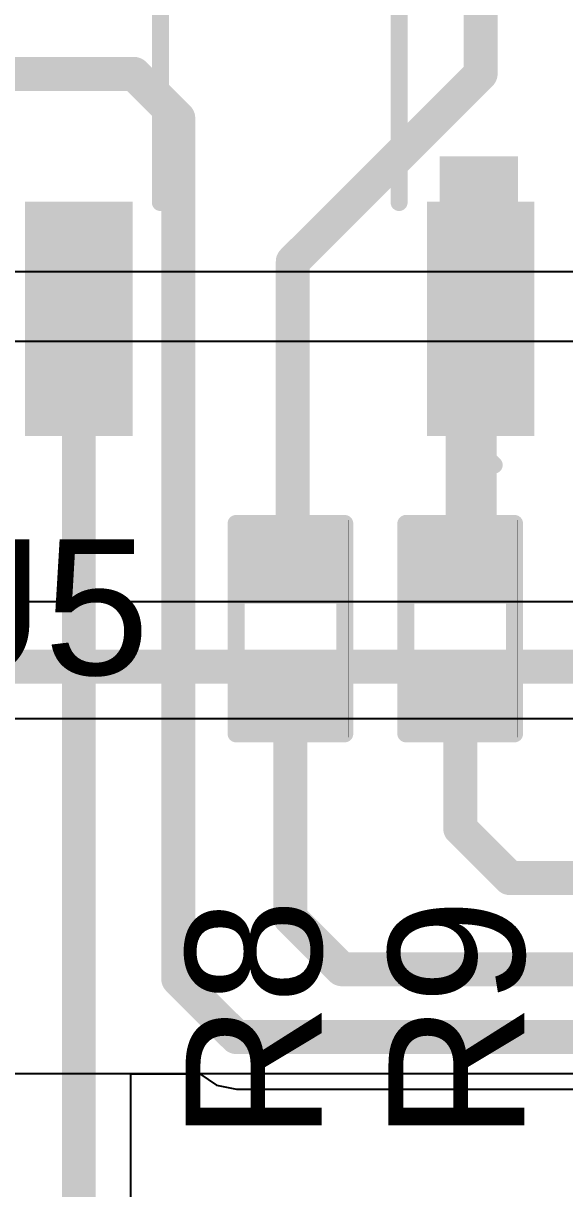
# Model space of a CAD drawing. Header units: inches. Extents: x 0 to 212, y 0 to 208.
# Drawn here: x 2.3652 to 2.5246, y 2.7117 to 3.0551 of the extents above; entities that cross this region are included whole.
import ezdxf

# ---------------------------------------------------------------- set-up
doc = ezdxf.new("R2010")
doc.units = ezdxf.units.IN
doc.header["$MEASUREMENT"] = 0
for name, color, linetype in [('Bottom Layer', 5, 'Continuous'), ('Top Layer', 1, 'Continuous'), ('Top Overlay', 2, 'Continuous'), ('Top Paste', 8, 'Continuous'), ('Top Solder', 216, 'Continuous')]:
    doc.layers.add(name, color=color, linetype=linetype)
doc.styles.add('Arial', font='', dxfattribs={"height": 0.2})
doc.styles.get('Arial').set_extended_font_data('Arial')

# ---------------------------------------------------------------- blocks, each defined once
blk = doc.blocks.new('SOIC_8_0_154___3_90___W______12')
at = {"layer": 'Top Layer'}
for points in [[(-0.13681, 0.06319), (-0.13681, 0.08681), (-0.07579, 0.08681), (-0.07579, 0.06319)], [(0.07579, 0.06319), (0.07579, 0.08681), (0.13681, 0.08681), (0.13681, 0.06319)], [(-0.13681, 0.01319), (-0.13681, 0.03681), (-0.07579, 0.03681), (-0.07579, 0.01319)], [(0.07579, 0.01319), (0.07579, 0.03681), (0.13681, 0.03681), (0.13681, 0.01319)], [(-0.13681, -0.03681), (-0.13681, -0.01319), (-0.07579, -0.01319), (-0.07579, -0.03681)], [(0.07579, -0.03681), (0.07579, -0.01319), (0.13681, -0.01319), (0.13681, -0.03681)], [(-0.13681, -0.08681), (-0.13681, -0.06319), (-0.07579, -0.06319), (-0.07579, -0.08681)], [(0.07579, -0.08681), (0.07579, -0.06319), (0.13681, -0.06319), (0.13681, -0.08681)]]:
    blk.add_hatch(color=1, dxfattribs=at).paths.add_polyline_path(points)
at = {"layer": 'Top Overlay'}
blk.add_hatch(color=2, dxfattribs=at).paths.add_polyline_path([(-0.07235, 0.06398), (-0.05835, 0.06398), (-0.05835, 0.08698), (-0.07235, 0.08698)])
at = {"layer": 'Top Paste'}
for points in [[(-0.13681, 0.06319), (-0.13681, 0.08681), (-0.07579, 0.08681), (-0.07579, 0.06319)], [(0.07579, 0.06319), (0.07579, 0.08681), (0.13681, 0.08681), (0.13681, 0.06319)], [(-0.13681, 0.01319), (-0.13681, 0.03681), (-0.07579, 0.03681), (-0.07579, 0.01319)], [(0.07579, 0.01319), (0.07579, 0.03681), (0.13681, 0.03681), (0.13681, 0.01319)], [(-0.13681, -0.03681), (-0.13681, -0.01319), (-0.07579, -0.01319), (-0.07579, -0.03681)], [(0.07579, -0.03681), (0.07579, -0.01319), (0.13681, -0.01319), (0.13681, -0.03681)], [(-0.13681, -0.08681), (-0.13681, -0.06319), (-0.07579, -0.06319), (-0.07579, -0.08681)], [(0.07579, -0.08681), (0.07579, -0.06319), (0.13681, -0.06319), (0.13681, -0.08681)]]:
    blk.add_hatch(color=8, dxfattribs=at).paths.add_polyline_path(points)
at = {"layer": 'Top Solder'}
for points in [[(-0.14081, 0.05919), (-0.14081, 0.09081), (-0.07179, 0.09081), (-0.07179, 0.05919)], [(0.07179, 0.05919), (0.07179, 0.09081), (0.14081, 0.09081), (0.14081, 0.05919)], [(-0.14081, 0.00919), (-0.14081, 0.04081), (-0.07179, 0.04081), (-0.07179, 0.00919)], [(0.07179, 0.00919), (0.07179, 0.04081), (0.14081, 0.04081), (0.14081, 0.00919)], [(-0.14081, -0.04081), (-0.14081, -0.00919), (-0.07179, -0.00919), (-0.07179, -0.04081)], [(0.07179, -0.04081), (0.07179, -0.00919), (0.14081, -0.00919), (0.14081, -0.04081)], [(-0.14081, -0.09081), (-0.14081, -0.05919), (-0.07179, -0.05919), (-0.07179, -0.09081)], [(0.07179, -0.09081), (0.07179, -0.05919), (0.14081, -0.05919), (0.14081, -0.09081)]]:
    blk.add_hatch(color=216, dxfattribs=at).paths.add_polyline_path(points)
at = {"layer": 'Top Overlay'}
for points in [[(-0.072, 0.099, 0.005, 0.005, 0), (0.071, 0.099, 0.005, 0.005, 0)], [(-0.14937, 0.081, 0.005, 0.005, 0), (-0.14937, 0.071, 0.005, 0.005, 0)], [(-0.14937, 0.081, 0.005, 0.005, 0), (-0.14437, 0.076, 0.005, 0.005, 0)], [(-0.14437, 0.076, 0.005, 0.005, 0), (-0.14937, 0.071, 0.005, 0.005, 0)], [(-0.072, -0.099, 0.005, 0.005, 0), (0.071, -0.099, 0.005, 0.005, 0)]]:
    blk.add_lwpolyline(points, format="xyseb", dxfattribs=at)
for points in [[(-0.07325, 0.099, 0.0025, 0.0025, 1), (-0.07075, 0.099, 0.0025, 0.0025, 1)], [(0.06975, 0.099, 0.0025, 0.0025, 1), (0.07225, 0.099, 0.0025, 0.0025, 1)], [(-0.15062, 0.081, 0.0025, 0.0025, 1), (-0.14812, 0.081, 0.0025, 0.0025, 1)], [(-0.15062, 0.081, 0.0025, 0.0025, 1), (-0.14812, 0.081, 0.0025, 0.0025, 1)], [(-0.14562, 0.076, 0.0025, 0.0025, 1), (-0.14312, 0.076, 0.0025, 0.0025, 1)], [(-0.14562, 0.076, 0.0025, 0.0025, 1), (-0.14312, 0.076, 0.0025, 0.0025, 1)], [(-0.15062, 0.071, 0.0025, 0.0025, 1), (-0.14812, 0.071, 0.0025, 0.0025, 1)], [(-0.15062, 0.071, 0.0025, 0.0025, 1), (-0.14812, 0.071, 0.0025, 0.0025, 1)], [(-0.07325, -0.099, 0.0025, 0.0025, 1), (-0.07075, -0.099, 0.0025, 0.0025, 1)], [(0.06975, -0.099, 0.0025, 0.0025, 1), (0.07225, -0.099, 0.0025, 0.0025, 1)]]:
    blk.add_lwpolyline(points, format="xyseb", close=True, dxfattribs=at)
blk = doc.blocks.new('SOIC_8_0_154___3_90___W______13')
at = {"layer": 'Top Layer'}
for points in [[(-0.13681, 0.06319), (-0.13681, 0.08681), (-0.07579, 0.08681), (-0.07579, 0.06319)], [(0.07579, 0.06319), (0.07579, 0.08681), (0.13681, 0.08681), (0.13681, 0.06319)], [(-0.13681, 0.01319), (-0.13681, 0.03681), (-0.07579, 0.03681), (-0.07579, 0.01319)], [(0.07579, 0.01319), (0.07579, 0.03681), (0.13681, 0.03681), (0.13681, 0.01319)], [(-0.13681, -0.03681), (-0.13681, -0.01319), (-0.07579, -0.01319), (-0.07579, -0.03681)], [(0.07579, -0.03681), (0.07579, -0.01319), (0.13681, -0.01319), (0.13681, -0.03681)], [(-0.13681, -0.08681), (-0.13681, -0.06319), (-0.07579, -0.06319), (-0.07579, -0.08681)], [(0.07579, -0.08681), (0.07579, -0.06319), (0.13681, -0.06319), (0.13681, -0.08681)]]:
    blk.add_hatch(color=1, dxfattribs=at).paths.add_polyline_path(points)
at = {"layer": 'Top Overlay'}
blk.add_hatch(color=2, dxfattribs=at).paths.add_polyline_path([(-0.07239, 0.06403), (-0.05839, 0.06403), (-0.05839, 0.08703), (-0.07239, 0.08703)])
at = {"layer": 'Top Paste'}
for points in [[(-0.13681, 0.06319), (-0.13681, 0.08681), (-0.07579, 0.08681), (-0.07579, 0.06319)], [(0.07579, 0.06319), (0.07579, 0.08681), (0.13681, 0.08681), (0.13681, 0.06319)], [(-0.13681, 0.01319), (-0.13681, 0.03681), (-0.07579, 0.03681), (-0.07579, 0.01319)], [(0.07579, 0.01319), (0.07579, 0.03681), (0.13681, 0.03681), (0.13681, 0.01319)], [(-0.13681, -0.03681), (-0.13681, -0.01319), (-0.07579, -0.01319), (-0.07579, -0.03681)], [(0.07579, -0.03681), (0.07579, -0.01319), (0.13681, -0.01319), (0.13681, -0.03681)], [(-0.13681, -0.08681), (-0.13681, -0.06319), (-0.07579, -0.06319), (-0.07579, -0.08681)], [(0.07579, -0.08681), (0.07579, -0.06319), (0.13681, -0.06319), (0.13681, -0.08681)]]:
    blk.add_hatch(color=8, dxfattribs=at).paths.add_polyline_path(points)
at = {"layer": 'Top Solder'}
for points in [[(-0.14081, 0.05919), (-0.14081, 0.09081), (-0.07179, 0.09081), (-0.07179, 0.05919)], [(0.07179, 0.05919), (0.07179, 0.09081), (0.14081, 0.09081), (0.14081, 0.05919)], [(-0.14081, 0.00919), (-0.14081, 0.04081), (-0.07179, 0.04081), (-0.07179, 0.00919)], [(0.07179, 0.00919), (0.07179, 0.04081), (0.14081, 0.04081), (0.14081, 0.00919)], [(-0.14081, -0.04081), (-0.14081, -0.00919), (-0.07179, -0.00919), (-0.07179, -0.04081)], [(0.07179, -0.04081), (0.07179, -0.00919), (0.14081, -0.00919), (0.14081, -0.04081)], [(-0.14081, -0.09081), (-0.14081, -0.05919), (-0.07179, -0.05919), (-0.07179, -0.09081)], [(0.07179, -0.09081), (0.07179, -0.05919), (0.14081, -0.05919), (0.14081, -0.09081)]]:
    blk.add_hatch(color=216, dxfattribs=at).paths.add_polyline_path(points)
at = {"layer": 'Top Overlay'}
for points in [[(0.071, 0.099, 0.005, 0.005, 0), (-0.072, 0.099, 0.005, 0.005, 0)], [(-0.14937, 0.081, 0.005, 0.005, 0), (-0.14937, 0.071, 0.005, 0.005, 0)], [(-0.14937, 0.081, 0.005, 0.005, 0), (-0.14437, 0.076, 0.005, 0.005, 0)], [(-0.14437, 0.076, 0.005, 0.005, 0), (-0.14937, 0.071, 0.005, 0.005, 0)], [(-0.072, -0.099, 0.005, 0.005, 0), (0.071, -0.099, 0.005, 0.005, 0)]]:
    blk.add_lwpolyline(points, format="xyseb", dxfattribs=at)
for points in [[(-0.07325, 0.099, 0.0025, 0.0025, 1), (-0.07075, 0.099, 0.0025, 0.0025, 1)], [(0.06975, 0.099, 0.0025, 0.0025, 1), (0.07225, 0.099, 0.0025, 0.0025, 1)], [(-0.15062, 0.081, 0.0025, 0.0025, 1), (-0.14812, 0.081, 0.0025, 0.0025, 1)], [(-0.15062, 0.081, 0.0025, 0.0025, 1), (-0.14812, 0.081, 0.0025, 0.0025, 1)], [(-0.14562, 0.076, 0.0025, 0.0025, 1), (-0.14312, 0.076, 0.0025, 0.0025, 1)], [(-0.14562, 0.076, 0.0025, 0.0025, 1), (-0.14312, 0.076, 0.0025, 0.0025, 1)], [(-0.15062, 0.071, 0.0025, 0.0025, 1), (-0.14812, 0.071, 0.0025, 0.0025, 1)], [(-0.15062, 0.071, 0.0025, 0.0025, 1), (-0.14812, 0.071, 0.0025, 0.0025, 1)], [(-0.07325, -0.099, 0.0025, 0.0025, 1), (-0.07075, -0.099, 0.0025, 0.0025, 1)], [(0.06975, -0.099, 0.0025, 0.0025, 1), (0.07225, -0.099, 0.0025, 0.0025, 1)]]:
    blk.add_lwpolyline(points, format="xyseb", close=True, dxfattribs=at)
blk = doc.blocks.new('R___0402_72')
at = {"layer": 'Top Layer'}
for points in [[(-0.0275, -0.0125), (-0.0275, 0.0125), (-0.0095, 0.0125), (-0.0095, -0.0125)], [(0.0095, -0.0125), (0.0095, 0.0125), (0.0275, 0.0125), (0.0275, -0.0125)]]:
    blk.add_hatch(color=1, dxfattribs=at).paths.add_polyline_path(points)
at = {"layer": 'Top Paste'}
for points in [[(-0.0275, -0.0125), (-0.0275, 0.0125), (-0.0095, 0.0125), (-0.0095, -0.0125)], [(0.0095, -0.0125), (0.0095, 0.0125), (0.0275, 0.0125), (0.0275, -0.0125)]]:
    blk.add_hatch(color=8, dxfattribs=at).paths.add_polyline_path(points)
at = {"layer": 'Top Solder'}
for points in [[(-0.02967, -0.01467), (-0.02967, 0.01467), (-0.00733, 0.01467), (-0.00733, -0.01467)], [(0.00733, -0.01467), (0.00733, 0.01467), (0.02967, 0.01467), (0.02967, -0.01467)]]:
    blk.add_hatch(color=216, dxfattribs=at).paths.add_polyline_path(points)
at = {"layer": 'Top Overlay'}
for points in [[(-0.031, 0.016, 0.005, 0.005, 0), (-0.031, -0.016, 0.005, 0.005, 0)], [(0.031, 0.016, 0.005, 0.005, 0), (-0.031, 0.016, 0.005, 0.005, 0)], [(0.031, 0.016, 0.005, 0.005, 0), (0.031, -0.016, 0.005, 0.005, 0)], [(-0.031, -0.016, 0.005, 0.005, 0), (0.031, -0.016, 0.005, 0.005, 0)], [(-0.032, -0.017, 0.000127, 0.000127, 0), (0.032, -0.017, 0.000127, 0.000127, 0)]]:
    blk.add_lwpolyline(points, format="xyseb", dxfattribs=at)
for points in [[(-0.03225, 0.016, 0.0025, 0.0025, 1), (-0.02975, 0.016, 0.0025, 0.0025, 1)], [(-0.03225, 0.016, 0.0025, 0.0025, 1), (-0.02975, 0.016, 0.0025, 0.0025, 1)], [(0.02975, 0.016, 0.0025, 0.0025, 1), (0.03225, 0.016, 0.0025, 0.0025, 1)], [(0.02975, 0.016, 0.0025, 0.0025, 1), (0.03225, 0.016, 0.0025, 0.0025, 1)], [(-0.03225, -0.016, 0.0025, 0.0025, 1), (-0.02975, -0.016, 0.0025, 0.0025, 1)], [(-0.03225, -0.016, 0.0025, 0.0025, 1), (-0.02975, -0.016, 0.0025, 0.0025, 1)], [(0.02975, -0.016, 0.0025, 0.0025, 1), (0.03225, -0.016, 0.0025, 0.0025, 1)], [(0.02975, -0.016, 0.0025, 0.0025, 1), (0.03225, -0.016, 0.0025, 0.0025, 1)], [(-0.03203, -0.017, 0.0000635, 0.0000635, 1), (-0.03197, -0.017, 0.0000635, 0.0000635, 1)], [(0.03197, -0.017, 0.0000635, 0.0000635, 1), (0.03203, -0.017, 0.0000635, 0.0000635, 1)]]:
    blk.add_lwpolyline(points, format="xyseb", close=True, dxfattribs=at)
blk = doc.blocks.new('R___0402_73')
at = {"layer": 'Top Layer'}
for points in [[(-0.0275, -0.0125), (-0.0275, 0.0125), (-0.0095, 0.0125), (-0.0095, -0.0125)], [(0.0095, -0.0125), (0.0095, 0.0125), (0.0275, 0.0125), (0.0275, -0.0125)]]:
    blk.add_hatch(color=1, dxfattribs=at).paths.add_polyline_path(points)
at = {"layer": 'Top Paste'}
for points in [[(-0.0275, -0.0125), (-0.0275, 0.0125), (-0.0095, 0.0125), (-0.0095, -0.0125)], [(0.0095, -0.0125), (0.0095, 0.0125), (0.0275, 0.0125), (0.0275, -0.0125)]]:
    blk.add_hatch(color=8, dxfattribs=at).paths.add_polyline_path(points)
at = {"layer": 'Top Solder'}
for points in [[(-0.02967, -0.01467), (-0.02967, 0.01467), (-0.00733, 0.01467), (-0.00733, -0.01467)], [(0.00733, -0.01467), (0.00733, 0.01467), (0.02967, 0.01467), (0.02967, -0.01467)]]:
    blk.add_hatch(color=216, dxfattribs=at).paths.add_polyline_path(points)
at = {"layer": 'Top Overlay'}
for points in [[(-0.031, 0.016, 0.005, 0.005, 0), (-0.031, -0.016, 0.005, 0.005, 0)], [(-0.031, 0.016, 0.005, 0.005, 0), (0.031, 0.016, 0.005, 0.005, 0)], [(0.031, 0.016, 0.005, 0.005, 0), (0.031, -0.016, 0.005, 0.005, 0)], [(-0.031, -0.016, 0.005, 0.005, 0), (0.031, -0.016, 0.005, 0.005, 0)], [(-0.032, -0.017, 0.000127, 0.000127, 0), (0.032, -0.017, 0.000127, 0.000127, 0)]]:
    blk.add_lwpolyline(points, format="xyseb", dxfattribs=at)
for points in [[(-0.03225, 0.016, 0.0025, 0.0025, 1), (-0.02975, 0.016, 0.0025, 0.0025, 1)], [(-0.03225, 0.016, 0.0025, 0.0025, 1), (-0.02975, 0.016, 0.0025, 0.0025, 1)], [(0.02975, 0.016, 0.0025, 0.0025, 1), (0.03225, 0.016, 0.0025, 0.0025, 1)], [(0.02975, 0.016, 0.0025, 0.0025, 1), (0.03225, 0.016, 0.0025, 0.0025, 1)], [(-0.03225, -0.016, 0.0025, 0.0025, 1), (-0.02975, -0.016, 0.0025, 0.0025, 1)], [(-0.03225, -0.016, 0.0025, 0.0025, 1), (-0.02975, -0.016, 0.0025, 0.0025, 1)], [(0.02975, -0.016, 0.0025, 0.0025, 1), (0.03225, -0.016, 0.0025, 0.0025, 1)], [(0.02975, -0.016, 0.0025, 0.0025, 1), (0.03225, -0.016, 0.0025, 0.0025, 1)], [(-0.03203, -0.017, 0.0000635, 0.0000635, 1), (-0.03197, -0.017, 0.0000635, 0.0000635, 1)], [(0.03197, -0.017, 0.0000635, 0.0000635, 1), (0.03203, -0.017, 0.0000635, 0.0000635, 1)]]:
    blk.add_lwpolyline(points, format="xyseb", close=True, dxfattribs=at)

msp = doc.modelspace()

# ---------------------------------------------------------------- linework, layer by layer
at = {"layer": 'Bottom Layer'}
for p, q in [((2.80953, 2.98183), (2.316, 2.98183)), ((2.30755, 2.96144), (2.80953, 2.96144)), ((2.97675, 2.8846), (1.46259, 2.8846)), ((1.62807, 2.85022), (2.98594, 2.85022))]:
    msp.add_line(p, q, dxfattribs=at)
msp.add_lwpolyline([(1.62173, 2.86551, 0.01, 0.01, 0), (2.98594, 2.86551, 0.01, 0.01, 0)], format="xyseb", dxfattribs=at)
at = {"layer": 'Top Layer'}
for p, q in [((2.93, 2.74552), (1.9306, 2.74551)), ((2.39679, 2.42855), (2.39679, 2.74551)), ((2.39679, 2.74551), (2.4171, 2.74551)), ((2.4171, 2.74551), (2.42206, 2.7422)), ((2.42206, 2.7422), (2.42791, 2.74104)), ((2.42791, 2.74104), (4.03002, 2.74104))]:
    msp.add_line(p, q, dxfattribs=at)
for points in [[(2.4998, 3.04021, 0.01, 0.01, 0), (2.4998, 3.1806, 0.01, 0.01, 0)], [(2.34331, 3.04021, 0.01, 0.01, 0), (2.39774, 3.04021, 0.01, 0.01, 0)], [(2.39774, 3.04021, 0.01, 0.01, 0), (2.41077, 3.02718, 0.01, 0.01, 0)], [(2.4445, 2.98491, 0.01, 0.01, 0), (2.4998, 3.04021, 0.01, 0.01, 0)], [(2.41077, 2.77347, 0.01, 0.01, 0), (2.41077, 3.02718, 0.01, 0.01, 0)], [(2.4445, 2.89535, 0.01, 0.01, 0), (2.4445, 2.98491, 0.01, 0.01, 0)], [(2.49698, 2.96518, 0.015, 0.015, 0), (2.4998, 2.968, 0.015, 0.015, 0)], [(2.3815, 2.42221, 0.01, 0.01, 0), (2.3815, 2.968, 0.01, 0.01, 0)], [(2.49698, 2.89671, 0.015, 0.015, 0), (2.49698, 2.96518, 0.015, 0.015, 0)], [(2.4938, 2.89521, 0.015, 0.015, 0), (2.49548, 2.89521, 0.015, 0.015, 0)], [(2.49548, 2.89521, 0.015, 0.015, 0), (2.49698, 2.89671, 0.015, 0.015, 0)], [(2.4438, 2.79144, 0.01, 0.01, 0), (2.4438, 2.85821, 0.01, 0.01, 0)], [(2.49379, 2.81781, 0.01, 0.01, 0), (2.49379, 2.85821, 0.01, 0.01, 0)], [(2.49379, 2.81781, 0.01, 0.01, 0), (2.50842, 2.80319, 0.01, 0.01, 0)], [(2.50842, 2.80319, 0.01, 0.01, 0), (3.71165, 2.80319, 0.01, 0.01, 0)], [(2.4438, 2.79144, 0.01, 0.01, 0), (2.45892, 2.77633, 0.01, 0.01, 0)], [(2.45892, 2.77633, 0.01, 0.01, 0), (4.02043, 2.77633, 0.01, 0.01, 0)], [(2.41077, 2.77347, 0.01, 0.01, 0), (2.42791, 2.75633, 0.01, 0.01, 0)], [(2.42791, 2.75633, 0.01, 0.01, 0), (4.03002, 2.75633, 0.01, 0.01, 0)]]:
    msp.add_lwpolyline(points, format="xyseb", dxfattribs=at)
for points in [[(2.39524, 3.04021, 0.005, 0.005, 1), (2.40024, 3.04021, 0.005, 0.005, 1)], [(2.39524, 3.04021, 0.005, 0.005, 1), (2.40024, 3.04021, 0.005, 0.005, 1)], [(2.4973, 3.04021, 0.005, 0.005, 1), (2.5023, 3.04021, 0.005, 0.005, 1)], [(2.4973, 3.04021, 0.005, 0.005, 1), (2.5023, 3.04021, 0.005, 0.005, 1)], [(2.40827, 3.02718, 0.005, 0.005, 1), (2.41327, 3.02718, 0.005, 0.005, 1)], [(2.40827, 3.02718, 0.005, 0.005, 1), (2.41327, 3.02718, 0.005, 0.005, 1)], [(2.442, 2.98491, 0.005, 0.005, 1), (2.447, 2.98491, 0.005, 0.005, 1)], [(2.442, 2.98491, 0.005, 0.005, 1), (2.447, 2.98491, 0.005, 0.005, 1)], [(2.49605, 2.968, 0.0075, 0.0075, 1), (2.50355, 2.968, 0.0075, 0.0075, 1)], [(2.379, 2.968, 0.005, 0.005, 1), (2.384, 2.968, 0.005, 0.005, 1)], [(2.49323, 2.96518, 0.0075, 0.0075, 1), (2.50073, 2.96518, 0.0075, 0.0075, 1)], [(2.49323, 2.96518, 0.0075, 0.0075, 1), (2.50073, 2.96518, 0.0075, 0.0075, 1)], [(2.49005, 2.89521, 0.0075, 0.0075, 1), (2.49755, 2.89521, 0.0075, 0.0075, 1)], [(2.49173, 2.89521, 0.0075, 0.0075, 1), (2.49923, 2.89521, 0.0075, 0.0075, 1)], [(2.49173, 2.89521, 0.0075, 0.0075, 1), (2.49923, 2.89521, 0.0075, 0.0075, 1)], [(2.49323, 2.89671, 0.0075, 0.0075, 1), (2.50073, 2.89671, 0.0075, 0.0075, 1)], [(2.49323, 2.89671, 0.0075, 0.0075, 1), (2.50073, 2.89671, 0.0075, 0.0075, 1)], [(2.442, 2.89535, 0.005, 0.005, 1), (2.447, 2.89535, 0.005, 0.005, 1)], [(2.4413, 2.85821, 0.005, 0.005, 1), (2.4463, 2.85821, 0.005, 0.005, 1)], [(2.49129, 2.85821, 0.005, 0.005, 1), (2.49629, 2.85821, 0.005, 0.005, 1)], [(2.49129, 2.81781, 0.005, 0.005, 1), (2.49629, 2.81781, 0.005, 0.005, 1)], [(2.49129, 2.81781, 0.005, 0.005, 1), (2.49629, 2.81781, 0.005, 0.005, 1)], [(2.50592, 2.80319, 0.005, 0.005, 1), (2.51092, 2.80319, 0.005, 0.005, 1)], [(2.50592, 2.80319, 0.005, 0.005, 1), (2.51092, 2.80319, 0.005, 0.005, 1)], [(2.4413, 2.79144, 0.005, 0.005, 1), (2.4463, 2.79144, 0.005, 0.005, 1)], [(2.4413, 2.79144, 0.005, 0.005, 1), (2.4463, 2.79144, 0.005, 0.005, 1)], [(2.45642, 2.77633, 0.005, 0.005, 1), (2.46142, 2.77633, 0.005, 0.005, 1)], [(2.45642, 2.77633, 0.005, 0.005, 1), (2.46142, 2.77633, 0.005, 0.005, 1)], [(2.40827, 2.77347, 0.005, 0.005, 1), (2.41327, 2.77347, 0.005, 0.005, 1)], [(2.40827, 2.77347, 0.005, 0.005, 1), (2.41327, 2.77347, 0.005, 0.005, 1)], [(2.42541, 2.75633, 0.005, 0.005, 1), (2.43041, 2.75633, 0.005, 0.005, 1)], [(2.42541, 2.75633, 0.005, 0.005, 1), (2.43041, 2.75633, 0.005, 0.005, 1)]]:
    msp.add_lwpolyline(points, format="xyseb", close=True, dxfattribs=at)

# ---------------------------------------------------------------- block references
at = {"rotation": 90}
for name, p in [('SOIC_8_0_154___3_90___W______12', (2.3065, 3.0743)), ('SOIC_8_0_154___3_90___W______13', (2.5748, 3.0743)), ('R___0402_73', (2.4438, 2.87671)), ('R___0402_72', (2.49379, 2.87671))]:
    msp.add_blockref(name, p, dxfattribs=at)

# ---------------------------------------------------------------- texts
at = {"layer": 'Top Overlay', "style": 'Arial'}
msp.add_text('U5', height=0.04, dxfattribs=at).set_placement((2.33086, 2.86308))
for s, p in [('R8', (2.45296, 2.72573)), ('R9', (2.51267, 2.72573))]:
    msp.add_text(s, height=0.04, rotation=90, dxfattribs=at).set_placement(p)

doc.saveas('drawing.dxf')
